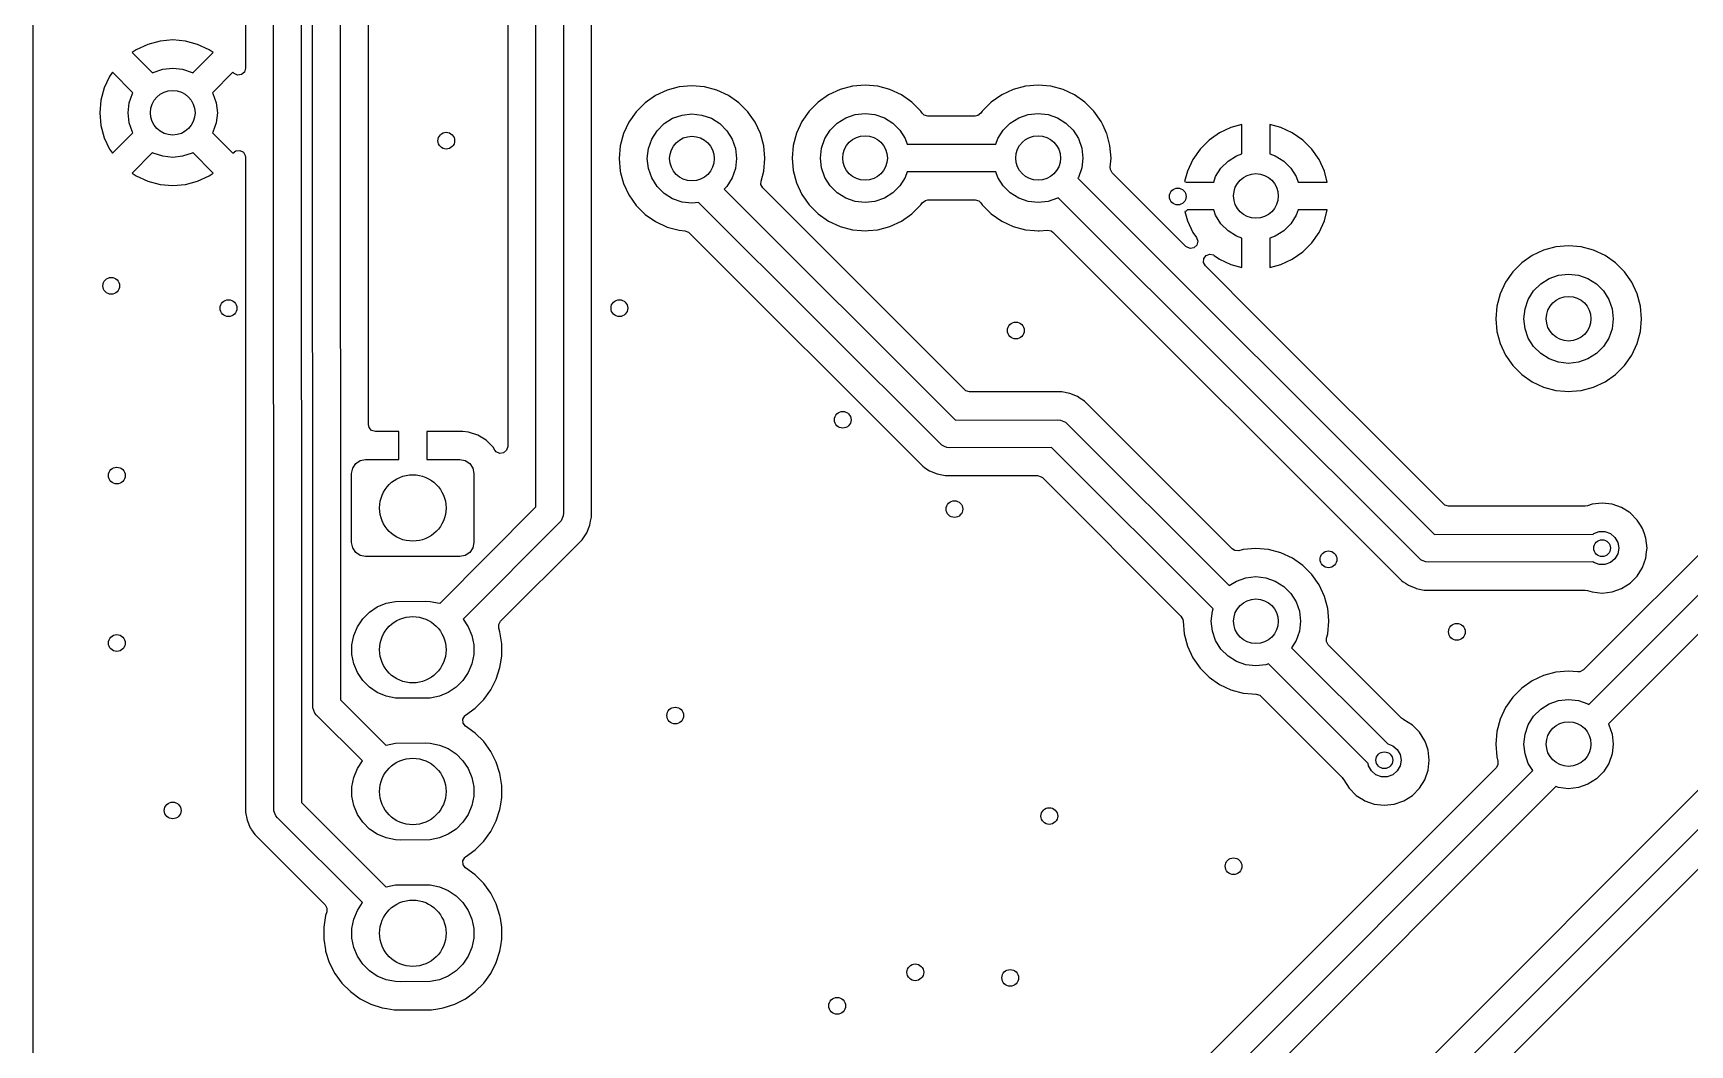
# Model space of a CAD drawing. Extents: x 105.5 to 175.5, y -124.6 to -35.5.
# Drawn here: x 105.5 to 135.17, y -104.2 to -86.07 of the extents above; entities that cross this region are included whole.
import ezdxf

# ---------------------------------------------------------------- set-up
doc = ezdxf.new("R2010")
doc.units = 0
doc.layers.add('BLACK', color=7, linetype='CONTINUOUS')

msp = doc.modelspace()

# ---------------------------------------------------------------- linework, layer by layer
at = {"layer": 'BLACK', "linetype": 'CONTINUOUS'}
for p, q in [((109.809804, -100.003773), (109.805, -73.545)), ((110.300224, -73.65312), (110.304982, -99.857892)), ((114.995197, -75.600197), (115, -94.67)), ((115.5005, -88.319998), (115.5005, -75.57108)), ((114.504764, -94.561869), (114.500024, -75.742206)), ((110.509804, -98.163773), (110.505, -78.68)), ((111.000234, -78.788114), (111.004976, -98.01774)), ((111.5055, -93.086), (111.5055, -82.387411)), ((105.5005, -119.268676), (105.5005, -82.499998)), ((113.9995, -82.888331), (113.9995, -93.479484)), ((109.3045, -83.297611), (109.3045, -86.70326)), ((107.553673, -86.273734), (107.347516, -86.369866)), ((107.553682, -86.27373), (107.553673, -86.273734)), ((107.773389, -86.21486), (107.553682, -86.27373)), ((107.7734, -86.214858), (107.773389, -86.21486)), ((107.999998, -86.195034), (107.7734, -86.214858)), ((108.000002, -86.195034), (107.999998, -86.195034)), ((108.226599, -86.214858), (108.000002, -86.195034)), ((108.22661, -86.21486), (108.226599, -86.214858)), ((108.446317, -86.27373), (108.22661, -86.21486)), ((108.446331, -86.273735), (108.446317, -86.27373)), ((108.652478, -86.369863), (108.446331, -86.273735)), ((107.347512, -86.369868), (107.274526, -86.420973)), ((107.274526, -86.420973), (107.274526, -86.420974)), ((107.274526, -86.420974), (107.640539, -86.786987)), ((107.347516, -86.369866), (107.347512, -86.369868)), ((108.35946, -86.786986), (108.725472, -86.420974)), ((108.725472, -86.420974), (108.652478, -86.369863)), ((106.869866, -86.847516), (106.773734, -87.053673)), ((106.869868, -86.847512), (106.869866, -86.847516)), ((106.920973, -86.774526), (106.869868, -86.847512)), ((106.920974, -86.774526), (106.920973, -86.774526)), ((107.286987, -87.140539), (106.920974, -86.774526)), ((107.640539, -86.786987), (107.652893, -86.779225)), ((107.652893, -86.779225), (107.821983, -86.720058)), ((107.821983, -86.720058), (108, -86.7)), ((108, -86.7), (108.178017, -86.720058)), ((108.178017, -86.720058), (108.347107, -86.779225)), ((108.347107, -86.779225), (108.35946, -86.786986)), ((109.079025, -86.774526), (108.713012, -87.140538)), ((109.079056, -86.774529), (109.079025, -86.774526)), ((109.099297, -86.796973), (109.079056, -86.774529)), ((109.162853, -86.825998), (109.099297, -86.796973)), ((109.232011, -86.816054), (109.162853, -86.825998)), ((109.284815, -86.770299), (109.232011, -86.816054)), ((109.3045, -86.70326), (109.284815, -86.770299)), ((106.77373, -87.053682), (106.71486, -87.273389)), ((106.773734, -87.053673), (106.77373, -87.053682)), ((107.220058, -87.321983), (107.279225, -87.152893)), ((107.279225, -87.152893), (107.286987, -87.140539)), ((108.713012, -87.140538), (108.720775, -87.152893)), ((108.720775, -87.152893), (108.779942, -87.321983)), ((116.647265, -87.189432), (116.460858, -87.319954)), ((116.647267, -87.189431), (116.647265, -87.189432)), ((116.853502, -87.093261), (116.647267, -87.189431)), ((116.853511, -87.093258), (116.853502, -87.093261)), ((117.073302, -87.034366), (116.853511, -87.093258)), ((117.073313, -87.034364), (117.073302, -87.034366)), ((117.299998, -87.014532), (117.073313, -87.034364)), ((117.300002, -87.014532), (117.299998, -87.014532)), ((117.526686, -87.034364), (117.300002, -87.014532)), ((117.526691, -87.034364), (117.526686, -87.034364)), ((117.526692, -87.034365), (117.526691, -87.034364)), ((117.526693, -87.034365), (117.526692, -87.034365)), ((117.526697, -87.034366), (117.526693, -87.034365)), ((117.746488, -87.093258), (117.526697, -87.034366)), ((117.746497, -87.093261), (117.746488, -87.093258)), ((117.952732, -87.189431), (117.746497, -87.093261)), ((117.952734, -87.189432), (117.952732, -87.189431)), ((118.139141, -87.319954), (117.952734, -87.189432)), ((119.747265, -87.179432), (119.560858, -87.309954)), ((119.747267, -87.179431), (119.747265, -87.179432)), ((119.953502, -87.083261), (119.747267, -87.179431)), ((119.953511, -87.083258), (119.953502, -87.083261)), ((120.173302, -87.024366), (119.953511, -87.083258)), ((120.173313, -87.024364), (120.173302, -87.024366)), ((120.399998, -87.004532), (120.173313, -87.024364)), ((120.400002, -87.004532), (120.399998, -87.004532)), ((120.626686, -87.024364), (120.400002, -87.004532)), ((120.626691, -87.024364), (120.626686, -87.024364)), ((120.626692, -87.024365), (120.626691, -87.024364)), ((120.626693, -87.024365), (120.626692, -87.024365)), ((120.626697, -87.024366), (120.626693, -87.024365)), ((120.846488, -87.083258), (120.626697, -87.024366)), ((120.846497, -87.083261), (120.846488, -87.083258)), ((121.052732, -87.179431), (120.846497, -87.083261)), ((121.052734, -87.179432), (121.052732, -87.179431)), ((121.239141, -87.309954), (121.052734, -87.179432)), ((122.847265, -87.179432), (122.660858, -87.309954)), ((122.847267, -87.179431), (122.847265, -87.179432)), ((123.053502, -87.083261), (122.847267, -87.179431)), ((123.053511, -87.083258), (123.053502, -87.083261)), ((123.273302, -87.024366), (123.053511, -87.083258)), ((123.273313, -87.024364), (123.273302, -87.024366)), ((123.499998, -87.004532), (123.273313, -87.024364)), ((123.500002, -87.004532), (123.499998, -87.004532)), ((123.726686, -87.024364), (123.500002, -87.004532)), ((123.726691, -87.024364), (123.726686, -87.024364)), ((123.726692, -87.024365), (123.726691, -87.024364)), ((123.726693, -87.024365), (123.726692, -87.024365)), ((123.726697, -87.024366), (123.726693, -87.024365)), ((123.946488, -87.083258), (123.726697, -87.024366)), ((123.946497, -87.083261), (123.946488, -87.083258)), ((124.152732, -87.179431), (123.946497, -87.083261)), ((124.152734, -87.179432), (124.152732, -87.179431)), ((124.339141, -87.309954), (124.152734, -87.179432)), ((106.714858, -87.2734), (106.695034, -87.499997)), ((106.695034, -87.499997), (106.695034, -87.500002)), ((106.695034, -87.500002), (106.714858, -87.726599)), ((106.71486, -87.273389), (106.714858, -87.2734)), ((107.2, -87.5), (107.220058, -87.321983)), ((107.220058, -87.678017), (107.2, -87.5)), ((108.779942, -87.321983), (108.8, -87.5)), ((108.8, -87.5), (108.779942, -87.678017)), ((116.299954, -87.480858), (116.169432, -87.667265)), ((116.460858, -87.319954), (116.299954, -87.480858)), ((117.121983, -87.540058), (117.3, -87.52)), ((117.3, -87.52), (117.478017, -87.540058)), ((118.300045, -87.480858), (118.139141, -87.319954)), ((118.313448, -87.5), (118.300045, -87.480858)), ((118.430568, -87.667266), (118.313448, -87.5)), ((119.399954, -87.470858), (119.269432, -87.657265)), ((119.560858, -87.309954), (119.399954, -87.470858)), ((120.052893, -87.589225), (120.221983, -87.530058)), ((120.221983, -87.530058), (120.4, -87.51)), ((120.4, -87.51), (120.578017, -87.530058)), ((120.578017, -87.530058), (120.747107, -87.589225)), ((121.400045, -87.470858), (121.239141, -87.309954)), ((121.425088, -87.506623), (121.400045, -87.470858)), ((121.459624, -87.539815), (121.425088, -87.506623)), ((122.474912, -87.506623), (122.420335, -87.550248)), ((122.499954, -87.470858), (122.474912, -87.506623)), ((122.660858, -87.309954), (122.499954, -87.470858)), ((123.152893, -87.589225), (123.321983, -87.530058)), ((123.321983, -87.530058), (123.5, -87.51)), ((123.5, -87.51), (123.678017, -87.530058)), ((123.678017, -87.530058), (123.847107, -87.589225)), ((124.500045, -87.470858), (124.339141, -87.309954)), ((124.500047, -87.470861), (124.500045, -87.470858)), ((124.630568, -87.657266), (124.500047, -87.470861)), ((143.463181, -87.28545), (133.265348, -97.483282)), ((133.363421, -98.099475), (144.004763, -87.451724)), ((106.714858, -87.726599), (106.71486, -87.72661)), ((106.71486, -87.72661), (106.77373, -87.946317)), ((107.279225, -87.847107), (107.220058, -87.678017)), ((108.779942, -87.678017), (108.720775, -87.847107)), ((116.169431, -87.667267), (116.073261, -87.873502)), ((116.169432, -87.667265), (116.169431, -87.667267)), ((116.579225, -87.972893), (116.674535, -87.821208)), ((116.674535, -87.821208), (116.801208, -87.694535)), ((116.801208, -87.694535), (116.952893, -87.599225)), ((116.952893, -87.599225), (117.121983, -87.540058)), ((117.478017, -87.540058), (117.647107, -87.599225)), ((117.647107, -87.599225), (117.798792, -87.694535)), ((117.798792, -87.694535), (117.925465, -87.821208)), ((117.925465, -87.821208), (118.020775, -87.972893)), ((118.526739, -87.873504), (118.430568, -87.667266)), ((119.269431, -87.657267), (119.173261, -87.863502)), ((119.269432, -87.657265), (119.269431, -87.657267)), ((119.679225, -87.962893), (119.774535, -87.811208)), ((119.774535, -87.811208), (119.901208, -87.684535)), ((119.901208, -87.684535), (120.052893, -87.589225)), ((120.747107, -87.589225), (120.898792, -87.684535)), ((120.898792, -87.684535), (121.025465, -87.811208)), ((121.025465, -87.811208), (121.120775, -87.962893)), ((121.526663, -87.5595), (121.459624, -87.539815)), ((122.373337, -87.5595), (121.526663, -87.5595)), ((122.420335, -87.550248), (122.373337, -87.5595)), ((122.779225, -87.962893), (122.874535, -87.811208)), ((122.874535, -87.811208), (123.001208, -87.684535)), ((123.001208, -87.684535), (123.152893, -87.589225)), ((123.847107, -87.589225), (123.998792, -87.684535)), ((123.998792, -87.684535), (124.125465, -87.811208)), ((124.125465, -87.811208), (124.220775, -87.962893)), ((124.662904, -87.72661), (124.630568, -87.657266)), ((124.726738, -87.863502), (124.662904, -87.72661)), ((126.953671, -87.763734), (126.747517, -87.859865)), ((127.15, -87.711127), (126.953671, -87.763734)), ((127.15, -88.235245), (127.15, -87.711127)), ((127.846328, -87.763734), (127.65, -87.711127)), ((127.65, -87.711127), (127.65, -88.235245)), ((128.052482, -87.859865), (127.846328, -87.763734)), ((144.457868, -87.698892), (133.712888, -98.450342)), ((106.77373, -87.946317), (106.773735, -87.946331)), ((106.773735, -87.946331), (106.869863, -88.152478)), ((106.920974, -88.225472), (107.286986, -87.859459)), ((107.286986, -87.859459), (107.279225, -87.847107)), ((108.720775, -87.847107), (108.713012, -87.85946)), ((108.713012, -87.85946), (109.079024, -88.225472)), ((116.014364, -88.093313), (115.994532, -88.319998)), ((116.014366, -88.093302), (116.014364, -88.093313)), ((116.073258, -87.873511), (116.014366, -88.093302)), ((116.073261, -87.873502), (116.073258, -87.873511)), ((116.520058, -88.141983), (116.579225, -87.972893)), ((118.020775, -87.972893), (118.079942, -88.141983)), ((118.585635, -88.093308), (118.526739, -87.873504)), ((118.604593, -88.309998), (118.585635, -88.093308)), ((119.114364, -88.083313), (119.094532, -88.309998)), ((119.114366, -88.083302), (119.114364, -88.083313)), ((119.173258, -87.863511), (119.114366, -88.083302)), ((119.173261, -87.863502), (119.173258, -87.863511)), ((119.620058, -88.131983), (119.679225, -87.962893)), ((121.120775, -87.962893), (121.156005, -88.063576)), ((121.156005, -88.063576), (122.744842, -88.061152)), ((122.744842, -88.061152), (122.779225, -87.962893)), ((124.220775, -87.962893), (124.279942, -88.131983)), ((124.726741, -87.863511), (124.726738, -87.863502)), ((124.72942, -87.873511), (124.726741, -87.863511)), ((124.785635, -88.083308), (124.72942, -87.873511)), ((124.805468, -88.31), (124.785635, -88.083308)), ((126.561179, -87.990342), (126.400342, -88.151179)), ((126.747517, -87.859865), (126.561179, -87.990342)), ((128.23882, -87.990342), (128.052482, -87.859865)), ((128.399657, -88.151179), (128.23882, -87.990342)), ((106.869863, -88.152478), (106.920974, -88.225472)), ((107.640539, -88.213012), (107.274526, -88.579025)), ((107.652893, -88.220775), (107.640539, -88.213012)), ((107.821983, -88.279942), (107.652893, -88.220775)), ((108, -88.3), (107.821983, -88.279942)), ((108.178017, -88.279942), (108, -88.3)), ((108.347107, -88.220775), (108.178017, -88.279942)), ((108.35946, -88.213013), (108.347107, -88.220775)), ((108.725471, -88.579024), (108.35946, -88.213013)), ((109.079024, -88.225472), (109.079111, -88.225464)), ((109.079111, -88.225464), (109.133503, -88.181988)), ((109.133503, -88.181988), (109.203001, -88.174796)), ((109.203001, -88.174796), (109.265356, -88.206318)), ((109.265356, -88.206318), (109.300769, -88.266549)), ((109.300769, -88.266549), (109.3045, -88.296737)), ((109.3045, -88.296737), (109.3045, -100.028918)), ((115.5005, -94.74392), (115.5005, -88.319998)), ((115.994532, -88.319998), (115.994532, -88.320001)), ((115.994532, -88.320001), (116.014364, -88.546686)), ((116.5, -88.32), (116.520058, -88.141983)), ((116.520058, -88.498017), (116.5, -88.32)), ((118.079942, -88.141983), (118.1, -88.32)), ((118.1, -88.32), (118.079942, -88.498017)), ((118.585635, -88.546692), (118.605468, -88.32)), ((118.605468, -88.32), (118.604593, -88.309998)), ((119.094532, -88.309998), (119.094532, -88.310001)), ((119.094532, -88.310001), (119.114364, -88.536686)), ((119.6, -88.31), (119.620058, -88.131983)), ((119.620058, -88.488017), (119.6, -88.31)), ((124.279942, -88.131983), (124.3, -88.31)), ((124.3, -88.31), (124.279942, -88.488017)), ((124.790869, -88.476863), (124.805468, -88.31)), ((126.269865, -88.337517), (126.173734, -88.543673)), ((126.400342, -88.151179), (126.269865, -88.337517)), ((126.774535, -88.491208), (126.901208, -88.364535)), ((126.901208, -88.364535), (127.052893, -88.269225)), ((127.052893, -88.269225), (127.15, -88.235245)), ((127.65, -88.235245), (127.747107, -88.269225)), ((127.747107, -88.269225), (127.898792, -88.364535)), ((127.898792, -88.364535), (128.025465, -88.491208)), ((128.530134, -88.337517), (128.399657, -88.151179)), ((128.626265, -88.543673), (128.530134, -88.337517)), ((107.274526, -88.579025), (107.347513, -88.630132)), ((107.347513, -88.630132), (107.347521, -88.630136)), ((107.347521, -88.630136), (107.553668, -88.726264)), ((108.446331, -88.726264), (108.652478, -88.630136)), ((108.652478, -88.630136), (108.725471, -88.579024)), ((116.014364, -88.546686), (116.014364, -88.54669)), ((116.014364, -88.54669), (116.014365, -88.546692)), ((116.014365, -88.546692), (116.022043, -88.575348)), ((116.022043, -88.575348), (116.073258, -88.766488)), ((116.579225, -88.667107), (116.520058, -88.498017)), ((116.674535, -88.818792), (116.579225, -88.667107)), ((118.020775, -88.667107), (117.925465, -88.818792)), ((118.079942, -88.498017), (118.020775, -88.667107)), ((118.537287, -88.727126), (118.585635, -88.546692)), ((119.114364, -88.536686), (119.114366, -88.536697)), ((119.114366, -88.536697), (119.173258, -88.756488)), ((119.679225, -88.657107), (119.620058, -88.488017)), ((119.774535, -88.808792), (119.679225, -88.657107)), ((121.120775, -88.657107), (121.025465, -88.808792)), ((121.155157, -88.558847), (121.120775, -88.657107)), ((122.743994, -88.556423), (121.155157, -88.558847)), ((122.779225, -88.657107), (122.743994, -88.556423)), ((122.874535, -88.808792), (122.779225, -88.657107)), ((124.220775, -88.657107), (124.210604, -88.673292)), ((124.210604, -88.673292), (130.598053, -95.054565)), ((124.279942, -88.488017), (124.220775, -88.657107)), ((124.793231, -88.514025), (124.790869, -88.476863)), ((124.826716, -88.575348), (124.793231, -88.514025)), ((126.145903, -89.894535), (124.826716, -88.575348)), ((126.17373, -88.543682), (126.123645, -88.730599)), ((126.173734, -88.543673), (126.17373, -88.543682)), ((126.645246, -88.74), (126.679225, -88.642893)), ((126.679225, -88.642893), (126.774535, -88.491208)), ((128.025465, -88.491208), (128.120775, -88.642893)), ((128.120775, -88.642893), (128.154754, -88.74)), ((128.626269, -88.543682), (128.626265, -88.543673)), ((128.678872, -88.739999), (128.626269, -88.543682)), ((107.553668, -88.726264), (107.553682, -88.726269)), ((107.553682, -88.726269), (107.773389, -88.785139)), ((107.773389, -88.785139), (107.7734, -88.785141)), ((107.7734, -88.785141), (107.999998, -88.804966)), ((107.999998, -88.804966), (108.000002, -88.804966)), ((108.000002, -88.804966), (108.226599, -88.785141)), ((108.226599, -88.785141), (108.22661, -88.785139)), ((108.22661, -88.785139), (108.446317, -88.726269)), ((108.446317, -88.726269), (108.446331, -88.726264)), ((116.073258, -88.766488), (116.073261, -88.766497)), ((116.073261, -88.766497), (116.169431, -88.972732)), ((116.169431, -88.972732), (116.169432, -88.972734)), ((116.169432, -88.972734), (116.299954, -89.159141)), ((116.801208, -88.945465), (116.674535, -88.818792)), ((116.952893, -89.040775), (116.801208, -88.945465)), ((117.925465, -88.818792), (117.876385, -88.867871)), ((117.876385, -88.867871), (122.018994, -93.004425)), ((118.535897, -88.785575), (118.537287, -88.727126)), ((118.569382, -88.846898), (118.535897, -88.785575)), ((122.185665, -92.463181), (118.569382, -88.846898)), ((119.173258, -88.756488), (119.173261, -88.756497)), ((119.173261, -88.756497), (119.269431, -88.962732)), ((119.269431, -88.962732), (119.269432, -88.962734)), ((119.269432, -88.962734), (119.399954, -89.149141)), ((119.901208, -88.935465), (119.774535, -88.808792)), ((120.052893, -89.030775), (119.901208, -88.935465)), ((120.898792, -88.935465), (120.747107, -89.030775)), ((121.025465, -88.808792), (120.898792, -88.935465)), ((123.001208, -88.935465), (122.874535, -88.808792)), ((123.152893, -89.030775), (123.001208, -88.935465)), ((126.123645, -88.730599), (126.149472, -88.74)), ((126.149472, -88.74), (126.645246, -88.74)), ((128.154754, -88.74), (128.678872, -88.74)), ((128.678872, -88.74), (128.678872, -88.739999)), ((116.299954, -89.159141), (116.460858, -89.320045)), ((117.121983, -89.099942), (116.952893, -89.040775)), ((117.3, -89.12), (117.121983, -89.099942)), ((117.415027, -89.107039), (117.3, -89.12)), ((121.772224, -93.457868), (117.415027, -89.107039)), ((119.399954, -89.149141), (119.560858, -89.310045)), ((119.560858, -89.310045), (119.560861, -89.310047)), ((119.560861, -89.310047), (119.747266, -89.440568)), ((120.221983, -89.089942), (120.052893, -89.030775)), ((120.4, -89.11), (120.221983, -89.089942)), ((120.578017, -89.089942), (120.4, -89.11)), ((120.747107, -89.030775), (120.578017, -89.089942)), ((121.052734, -89.440568), (121.239139, -89.310047)), ((121.239139, -89.310047), (121.400047, -89.149139)), ((121.400047, -89.149139), (121.425088, -89.113377)), ((121.425088, -89.113377), (121.479665, -89.069752)), ((121.479665, -89.069752), (121.526663, -89.0605)), ((121.526663, -89.0605), (122.373337, -89.0605)), ((122.373337, -89.0605), (122.440376, -89.080185)), ((122.440376, -89.080185), (122.474912, -89.113377)), ((122.474912, -89.113377), (122.499954, -89.149141)), ((122.499954, -89.149141), (122.660858, -89.310045)), ((122.660858, -89.310045), (122.660861, -89.310047)), ((122.660861, -89.310047), (122.847266, -89.440568)), ((123.321983, -89.089942), (123.152893, -89.030775)), ((123.5, -89.11), (123.321983, -89.089942)), ((123.678017, -89.089942), (123.5, -89.11)), ((123.847107, -89.030775), (123.678017, -89.089942)), ((123.859777, -89.022813), (123.847107, -89.030775)), ((130.351108, -95.507868), (123.859777, -89.022813)), ((126.15, -89.259808), (126.128529, -89.267622)), ((126.128529, -89.267622), (126.17373, -89.436317)), ((126.173606, -89.24), (126.15, -89.259808)), ((126.645246, -89.24), (126.173606, -89.24)), ((126.679225, -89.337107), (126.645246, -89.24)), ((128.154754, -89.24), (128.120775, -89.337107)), ((128.678872, -89.24), (128.154754, -89.24)), ((128.626269, -89.436317), (128.678872, -89.24)), ((116.460858, -89.320045), (116.460861, -89.320047)), ((116.460861, -89.320047), (116.647266, -89.450568)), ((116.647266, -89.450568), (116.853504, -89.546739)), ((116.853504, -89.546739), (117.073308, -89.605635)), ((117.073308, -89.605635), (117.173084, -89.614363)), ((119.747266, -89.440568), (119.953504, -89.536739)), ((119.953504, -89.536739), (120.173308, -89.595635)), ((120.173308, -89.595635), (120.33523, -89.609801)), ((120.456673, -89.610509), (120.626692, -89.595635)), ((120.626692, -89.595635), (120.846496, -89.536739)), ((120.846496, -89.536739), (121.052734, -89.440568)), ((122.847266, -89.440568), (123.053504, -89.536739)), ((123.053504, -89.536739), (123.273308, -89.595635)), ((123.273308, -89.595635), (123.43523, -89.609801)), ((123.520062, -89.613712), (123.666861, -89.600869)), ((123.666861, -89.600869), (123.735359, -89.614635)), ((126.17373, -89.436317), (126.173734, -89.436326)), ((126.173734, -89.436326), (126.269866, -89.642482)), ((126.774535, -89.488792), (126.679225, -89.337107)), ((126.901208, -89.615465), (126.774535, -89.488792)), ((128.025465, -89.488792), (127.898792, -89.615465)), ((128.120775, -89.337107), (128.025465, -89.488792)), ((128.530134, -89.642482), (128.626265, -89.436326)), ((128.626265, -89.436326), (128.626269, -89.436317)), ((117.173084, -89.614363), (117.238152, -89.639815)), ((117.238152, -89.639815), (117.249958, -89.65021)), ((117.249958, -89.65021), (121.432702, -93.832954)), ((120.33523, -89.609801), (120.399998, -89.615468)), ((120.399998, -89.615468), (120.4, -89.615468)), ((120.4, -89.615468), (120.400002, -89.615468)), ((120.400002, -89.615468), (120.456673, -89.610509)), ((123.43523, -89.609801), (123.499998, -89.615468)), ((123.499998, -89.615468), (123.5, -89.615468)), ((123.5, -89.615468), (123.500001, -89.615468)), ((123.500001, -89.615468), (123.520062, -89.613712)), ((123.735359, -89.614635), (123.765348, -89.636716)), ((123.765348, -89.636716), (130.011586, -95.882954)), ((126.156162, -89.903714), (126.145903, -89.894535)), ((126.220818, -89.930195), (126.156162, -89.903714)), ((126.269866, -89.642482), (126.335159, -89.73573)), ((126.340476, -89.869704), (126.289528, -89.917517)), ((126.335159, -89.73573), (126.357486, -89.801936)), ((126.357486, -89.801936), (126.340476, -89.869704)), ((127.052893, -89.710775), (126.901208, -89.615465)), ((127.15, -89.744754), (127.052893, -89.710775)), ((127.15, -90.268871), (127.15, -89.744754)), ((127.747107, -89.710775), (127.65, -89.744754)), ((127.65, -89.744754), (127.65, -90.268872)), ((127.898792, -89.615465), (127.747107, -89.710775)), ((128.23882, -89.989657), (128.399657, -89.82882)), ((128.399657, -89.82882), (128.530134, -89.642482)), ((132.773302, -89.904366), (132.553511, -89.963258)), ((132.773313, -89.904364), (132.773302, -89.904366)), ((132.999998, -89.884532), (132.773313, -89.904364)), ((133.000002, -89.884532), (132.999998, -89.884532)), ((133.226686, -89.904364), (133.000002, -89.884532)), ((133.226691, -89.904364), (133.226686, -89.904364)), ((133.226692, -89.904365), (133.226691, -89.904364)), ((133.226693, -89.904365), (133.226692, -89.904365)), ((133.226697, -89.904366), (133.226693, -89.904365)), ((133.446488, -89.963258), (133.226697, -89.904366)), ((126.289528, -89.917517), (126.220818, -89.930195)), ((126.461979, -90.182773), (126.466963, -90.113081)), ((126.495464, -90.244096), (126.461979, -90.182773)), ((126.466963, -90.113081), (126.508835, -90.057148)), ((126.508835, -90.057148), (126.574299, -90.032731)), ((126.574299, -90.032731), (126.642572, -90.047583)), ((126.642572, -90.047583), (126.654269, -90.05484)), ((126.654269, -90.05484), (126.747517, -90.120134)), ((126.747517, -90.120134), (126.953673, -90.216265)), ((127.846326, -90.216265), (128.052482, -90.120134)), ((128.052482, -90.120134), (128.23882, -89.989657)), ((132.160858, -90.189954), (131.999954, -90.350858)), ((132.347265, -90.059432), (132.160858, -90.189954)), ((132.347267, -90.059431), (132.347265, -90.059432)), ((132.553502, -89.963261), (132.347267, -90.059431)), ((132.553511, -89.963258), (132.553502, -89.963261)), ((133.446497, -89.963261), (133.446488, -89.963258)), ((133.652732, -90.059431), (133.446497, -89.963261)), ((133.652734, -90.059432), (133.652732, -90.059431)), ((133.839141, -90.189954), (133.652734, -90.059432)), ((134.000045, -90.350858), (133.839141, -90.189954)), ((127.441366, -91.189998), (126.495464, -90.244096)), ((126.953673, -90.216265), (126.953682, -90.216269)), ((126.953682, -90.216269), (127.149999, -90.268872)), ((127.149999, -90.268872), (127.15, -90.268871)), ((127.65, -90.268872), (127.846317, -90.216269)), ((127.846317, -90.216269), (127.846326, -90.216265)), ((131.999954, -90.350858), (131.869432, -90.537265)), ((132.501208, -90.564535), (132.652893, -90.469225)), ((132.652893, -90.469225), (132.821983, -90.410058)), ((132.821983, -90.410058), (133, -90.39)), ((133, -90.39), (133.178017, -90.410058)), ((133.178017, -90.410058), (133.347107, -90.469225)), ((133.347107, -90.469225), (133.498792, -90.564535)), ((134.000047, -90.350861), (134.000045, -90.350858)), ((134.130568, -90.537266), (134.000047, -90.350861)), ((131.773258, -90.743511), (131.714366, -90.963302)), ((131.773261, -90.743502), (131.773258, -90.743511)), ((131.869431, -90.537267), (131.773261, -90.743502)), ((131.869432, -90.537265), (131.869431, -90.537267)), ((132.279225, -90.842893), (132.374535, -90.691208)), ((132.374535, -90.691208), (132.501208, -90.564535)), ((133.498792, -90.564535), (133.625465, -90.691208)), ((133.625465, -90.691208), (133.720775, -90.842893)), ((134.226739, -90.743504), (134.130568, -90.537266)), ((134.285635, -90.963308), (134.226739, -90.743504)), ((131.714364, -90.963313), (131.694532, -91.189998)), ((131.714366, -90.963302), (131.714364, -90.963313)), ((132.2, -91.19), (132.220058, -91.011983)), ((132.220058, -91.011983), (132.279225, -90.842893)), ((133.720775, -90.842893), (133.779942, -91.011983)), ((133.779942, -91.011983), (133.8, -91.19)), ((134.305468, -91.189998), (134.285635, -90.963308)), ((130.764549, -94.513181), (127.441366, -91.189998)), ((131.694532, -91.189998), (131.694532, -91.190001)), ((131.694532, -91.190001), (131.714364, -91.416686)), ((132.220058, -91.368017), (132.2, -91.19)), ((132.279225, -91.537107), (132.220058, -91.368017)), ((133.779942, -91.368017), (133.720775, -91.537107)), ((133.8, -91.19), (133.779942, -91.368017)), ((134.285635, -91.416692), (134.305468, -91.19)), ((134.305468, -91.19), (134.305468, -91.189998)), ((131.714364, -91.416686), (131.714366, -91.416697)), ((131.714366, -91.416697), (131.773258, -91.636488)), ((131.773258, -91.636488), (131.773261, -91.636497)), ((131.773261, -91.636497), (131.869431, -91.842732)), ((132.374535, -91.688792), (132.279225, -91.537107)), ((133.720775, -91.537107), (133.625465, -91.688792)), ((134.130568, -91.842734), (134.226739, -91.636496)), ((134.226739, -91.636496), (134.285635, -91.416692)), ((131.869431, -91.842732), (131.869432, -91.842734)), ((131.869432, -91.842734), (131.999954, -92.029141)), ((132.501208, -91.815465), (132.374535, -91.688792)), ((132.652893, -91.910775), (132.501208, -91.815465)), ((132.821983, -91.969942), (132.652893, -91.910775)), ((133, -91.99), (132.821983, -91.969942)), ((133.178017, -91.969942), (133, -91.99)), ((133.347107, -91.910775), (133.178017, -91.969942)), ((133.498792, -91.815465), (133.347107, -91.910775)), ((133.625465, -91.688792), (133.498792, -91.815465)), ((134.000047, -92.029139), (134.130568, -91.842734)), ((131.999954, -92.029141), (132.160858, -92.190045)), ((132.160858, -92.190045), (132.160861, -92.190047)), ((132.160861, -92.190047), (132.347266, -92.320568)), ((133.652734, -92.320568), (133.839139, -92.190047)), ((133.839139, -92.190047), (134.000047, -92.029139)), ((122.206307, -92.479815), (122.185665, -92.463181)), ((122.273346, -92.4995), (122.206307, -92.479815)), ((123.923918, -92.4995), (122.273346, -92.4995)), ((123.92392, -92.4995), (123.923918, -92.4995)), ((124.068907, -92.52834), (123.92392, -92.4995)), ((124.068917, -92.528343), (124.068907, -92.52834)), ((124.205491, -92.584913), (124.068917, -92.528343)), ((132.347266, -92.320568), (132.553504, -92.416739)), ((132.553504, -92.416739), (132.773308, -92.475635)), ((132.773308, -92.475635), (132.93523, -92.489801)), ((132.93523, -92.489801), (132.999998, -92.495468)), ((132.999998, -92.495468), (133, -92.495468)), ((133, -92.495468), (133.000002, -92.495468)), ((133.000002, -92.495468), (133.056673, -92.490509)), ((133.056673, -92.490509), (133.226692, -92.475635)), ((133.226692, -92.475635), (133.446496, -92.416739)), ((133.446496, -92.416739), (133.652734, -92.320568)), ((124.254729, -92.617813), (124.205491, -92.584913)), ((124.328414, -92.667046), (124.254729, -92.617812)), ((124.254729, -92.617812), (124.254729, -92.617813)), ((124.328421, -92.667052), (124.328414, -92.667046)), ((126.974748, -95.313381), (124.328421, -92.667052)), ((111.516706, -93.137511), (111.5055, -93.086)), ((111.562461, -93.190315), (111.516706, -93.137511)), ((122.018994, -93.004425), (123.85, -93)), ((123.85, -93), (123.898773, -93.004804)), ((123.898773, -93.004804), (123.988893, -93.042133)), ((123.988893, -93.042133), (123.989758, -93.042998)), ((123.989758, -93.042998), (126.921762, -95.971619)), ((111.6295, -93.21), (111.562461, -93.190315)), ((112.05, -93.21), (111.6295, -93.21)), ((112.05, -93.71), (112.05, -93.21)), ((113.194986, -93.21), (112.55, -93.21)), ((112.55, -93.21), (112.55, -93.71)), ((113.29769, -93.220493), (113.194986, -93.21)), ((113.297697, -93.220494), (113.29769, -93.220493)), ((113.464119, -93.275641), (113.297697, -93.220494)), ((113.464124, -93.275643), (113.464119, -93.275641)), ((113.613345, -93.367684), (113.464124, -93.275643)), ((113.737315, -93.491654), (113.613345, -93.367684)), ((121.824411, -93.479484), (121.772224, -93.457868)), ((111.278223, -93.783223), (111.359329, -93.72903)), ((111.359329, -93.72903), (111.455, -93.71)), ((111.455, -93.71), (112.05, -93.71)), ((112.55, -93.71), (113.145, -93.71)), ((113.145, -93.71), (113.240671, -93.72903)), ((113.240671, -93.72903), (113.321777, -93.783223)), ((113.769961, -93.544581), (113.737315, -93.491654)), ((113.794297, -93.573197), (113.769961, -93.544581)), ((113.857853, -93.602222), (113.794297, -93.573197)), ((113.927011, -93.592278), (113.857853, -93.602222)), ((113.979815, -93.546523), (113.927011, -93.592278)), ((113.9995, -93.479484), (113.979815, -93.546523)), ((121.862343, -93.495196), (121.824411, -93.479484)), ((121.911116, -93.5), (121.862343, -93.495196)), ((123.7421, -93.495574), (121.911116, -93.5)), ((126.636074, -96.386209), (123.7421, -93.495574)), ((111.205, -93.96), (111.22403, -93.864329)), ((111.205, -95.2), (111.205, -93.96)), ((111.22403, -93.864329), (111.278223, -93.783223)), ((113.321777, -93.783223), (113.37597, -93.864329)), ((113.37597, -93.864329), (113.395, -93.96)), ((113.395, -93.96), (113.395, -95.2)), ((121.432702, -93.832954), (121.462174, -93.852645)), ((121.462174, -93.852645), (121.506386, -93.882186)), ((121.506386, -93.882186), (121.555621, -93.915084)), ((121.555621, -93.915084), (121.555622, -93.915084)), ((121.555622, -93.915084), (121.555623, -93.915085)), ((121.555623, -93.915085), (121.555625, -93.915086)), ((121.555625, -93.915086), (121.692198, -93.971656)), ((121.692198, -93.971656), (121.692203, -93.971658)), ((121.692203, -93.971658), (121.692207, -93.971658)), ((121.692207, -93.971658), (121.692208, -93.971659)), ((121.692208, -93.971659), (121.837195, -94.0005)), ((121.837195, -94.0005), (121.837198, -94.0005)), ((121.837198, -94.0005), (121.837199, -94.0005)), ((121.837199, -94.0005), (121.985034, -94.0005)), ((121.985034, -94.0005), (123.48777, -94.0005)), ((123.48777, -94.0005), (123.554809, -94.020185)), ((123.554809, -94.020185), (123.575451, -94.036819)), ((123.575451, -94.036819), (126.058213, -96.51958)), ((112.782032, -96.289319), (114.504764, -94.561869)), ((130.785191, -94.529815), (130.764549, -94.513181)), ((130.85223, -94.5495), (130.785191, -94.529815)), ((133.300028, -94.5495), (130.85223, -94.5495)), ((133.340983, -94.542542), (133.300028, -94.5495)), ((133.420745, -94.514631), (133.340983, -94.542542)), ((133.42075, -94.51463), (133.420745, -94.514631)), ((133.599996, -94.494435), (133.42075, -94.51463)), ((133.600004, -94.494435), (133.599996, -94.494435)), ((133.779249, -94.51463), (133.600004, -94.494435)), ((133.779254, -94.514631), (133.779249, -94.51463)), ((133.949523, -94.574211), (133.779254, -94.514631)), ((134.083401, -94.658333), (133.949523, -94.574211)), ((114.957501, -94.809258), (113.199912, -96.57166)), ((114.957867, -94.808893), (114.957501, -94.809258)), ((114.995196, -94.718773), (114.957867, -94.808893)), ((115, -94.67), (114.995196, -94.718773)), ((115.415084, -95.025495), (115.471658, -94.888913)), ((115.471658, -94.888913), (115.485606, -94.818794)), ((115.485606, -94.818794), (115.5005, -94.74392)), ((134.102262, -94.670184), (134.083401, -94.658333)), ((134.229816, -94.797738), (134.102262, -94.670184)), ((134.286582, -94.88808), (134.229816, -94.797738)), ((134.322559, -94.945338), (134.286582, -94.88808)), ((134.325789, -94.950478), (134.322559, -94.945338)), ((111.22403, -95.295671), (111.205, -95.2)), ((113.395, -95.2), (113.37597, -95.295671)), ((113.871472, -96.609894), (115.332951, -95.148416)), ((115.332951, -95.148416), (115.415084, -95.025495)), ((130.598053, -95.054565), (133.438017, -95.050246)), ((133.438017, -95.050246), (133.45, -95.040192)), ((133.45, -95.040192), (133.547906, -95.004558)), ((133.547906, -95.004558), (133.652094, -95.004558)), ((133.652094, -95.004558), (133.75, -95.040192)), ((133.75, -95.040192), (133.829813, -95.107164)), ((133.829813, -95.107164), (133.881908, -95.197394)), ((133.881908, -95.197394), (133.9, -95.3)), ((134.352041, -95.025501), (134.325789, -94.950478)), ((134.385368, -95.120745), (134.352041, -95.025501)), ((134.385369, -95.12075), (134.385368, -95.120745)), ((134.405565, -95.299996), (134.385369, -95.12075)), ((111.278223, -95.376777), (111.22403, -95.295671)), ((111.359329, -95.43097), (111.278223, -95.376777)), ((111.455, -95.45), (111.359329, -95.43097)), ((113.145, -95.45), (111.455, -95.45)), ((113.240671, -95.43097), (113.145, -95.45)), ((113.321777, -95.376777), (113.240671, -95.43097)), ((113.37597, -95.295671), (113.321777, -95.376777)), ((127.024672, -95.343812), (126.974748, -95.313381)), ((127.094522, -95.345475), (127.024672, -95.343812)), ((127.173302, -95.324366), (127.094522, -95.345475)), ((127.173313, -95.324364), (127.173302, -95.324366)), ((127.399998, -95.304532), (127.173313, -95.324364)), ((127.400002, -95.304532), (127.399998, -95.304532)), ((127.626686, -95.324364), (127.400002, -95.304532)), ((127.626691, -95.324364), (127.626686, -95.324364)), ((127.626692, -95.324365), (127.626691, -95.324364)), ((127.626693, -95.324365), (127.626692, -95.324365)), ((127.626697, -95.324366), (127.626693, -95.324365)), ((127.846488, -95.383258), (127.626697, -95.324366)), ((127.846497, -95.383261), (127.846488, -95.383258)), ((128.052732, -95.479431), (127.846497, -95.383261)), ((128.052734, -95.479432), (128.052732, -95.479431)), ((128.239141, -95.609954), (128.052734, -95.479432)), ((130.380326, -95.51997), (130.351108, -95.507868)), ((130.441227, -95.545196), (130.380326, -95.51997)), ((133.829813, -95.492836), (133.75, -95.559808)), ((133.881908, -95.402606), (133.829813, -95.492836)), ((133.9, -95.3), (133.881908, -95.402606)), ((134.325789, -95.649522), (134.385368, -95.479255)), ((134.385368, -95.479255), (134.398354, -95.364004)), ((134.398354, -95.364004), (134.405565, -95.300003)), ((134.405565, -95.300003), (134.405565, -95.299996)), ((127.052893, -95.889225), (127.221983, -95.830058)), ((127.221983, -95.830058), (127.4, -95.81)), ((127.4, -95.81), (127.578017, -95.830058)), ((127.578017, -95.830058), (127.747107, -95.889225)), ((128.400045, -95.770858), (128.239141, -95.609954)), ((128.400047, -95.770861), (128.400045, -95.770858)), ((128.530568, -95.957266), (128.400047, -95.770861)), ((130.49, -95.55), (130.441227, -95.545196)), ((133.432977, -95.545524), (130.49, -95.55)), ((133.45, -95.559808), (133.432977, -95.545524)), ((133.547906, -95.595442), (133.45, -95.559808)), ((133.652094, -95.595442), (133.547906, -95.595442)), ((133.75, -95.559808), (133.652094, -95.595442)), ((134.102262, -95.929816), (134.229816, -95.802262)), ((134.229816, -95.802262), (134.325789, -95.649522)), ((126.921762, -95.971619), (127.052893, -95.889225)), ((127.747107, -95.889225), (127.898792, -95.984535)), ((127.898792, -95.984535), (128.025465, -96.111208)), ((128.025465, -96.111208), (128.120775, -96.262893)), ((128.626739, -96.163504), (128.530568, -95.957266)), ((130.011586, -95.882954), (130.039639, -95.901697)), ((130.039639, -95.901697), (130.081723, -95.929816)), ((130.081723, -95.929816), (130.134505, -95.965084)), ((130.134505, -95.965084), (130.134507, -95.965085)), ((130.134507, -95.965085), (130.134511, -95.965087)), ((130.134511, -95.965087), (130.266773, -96.019871)), ((130.266773, -96.019871), (130.271087, -96.021658)), ((130.271087, -96.021658), (130.271091, -96.021658)), ((130.271091, -96.021658), (130.271092, -96.021659)), ((130.271092, -96.021659), (130.416079, -96.0505)), ((130.416079, -96.0505), (130.416082, -96.0505)), ((130.416082, -96.0505), (130.416083, -96.0505)), ((130.416083, -96.0505), (130.563918, -96.0505)), ((130.563918, -96.0505), (133.300028, -96.0505)), ((133.300028, -96.0505), (133.340983, -96.057458)), ((133.340983, -96.057458), (133.420745, -96.085368)), ((133.420745, -96.085368), (133.42075, -96.085369)), ((133.42075, -96.085369), (133.599996, -96.105565)), ((133.599996, -96.105565), (133.6, -96.105565)), ((133.6, -96.105565), (133.600004, -96.105565)), ((133.600004, -96.105565), (133.779249, -96.085369)), ((133.779249, -96.085369), (133.779252, -96.085368)), ((133.779252, -96.085368), (133.779255, -96.085368)), ((133.779255, -96.085368), (133.949522, -96.025789)), ((133.949522, -96.025789), (134.102262, -95.929816)), ((111.523078, -96.447481), (111.664885, -96.352729)), ((111.664885, -96.352729), (111.822452, -96.287462)), ((111.822452, -96.287462), (111.989725, -96.254189)), ((111.989725, -96.254189), (112.525, -96.25)), ((112.525, -96.25), (112.610275, -96.254189)), ((112.610275, -96.254189), (112.777548, -96.287462)), ((112.777548, -96.287462), (112.782032, -96.289319)), ((126.6, -96.61), (126.620058, -96.431983)), ((126.620058, -96.431983), (126.636074, -96.386209)), ((128.120775, -96.262893), (128.179942, -96.431983)), ((128.179942, -96.431983), (128.2, -96.61)), ((128.685635, -96.383308), (128.626739, -96.163504)), ((128.697557, -96.51958), (128.685635, -96.383308)), ((111.242462, -96.867452), (111.307729, -96.709885)), ((111.307729, -96.709885), (111.402481, -96.568078)), ((111.402481, -96.568078), (111.523078, -96.447481)), ((113.199912, -96.57166), (113.292271, -96.709885)), ((113.292271, -96.709885), (113.357538, -96.867452)), ((113.839229, -96.66605), (113.871472, -96.609894)), ((113.841223, -96.735889), (113.839229, -96.66605)), ((126.058213, -96.51958), (126.091698, -96.580903)), ((126.091698, -96.580903), (126.094532, -96.607261)), ((126.094532, -96.607261), (126.094532, -96.61)), ((126.094532, -96.61), (126.114364, -96.836686)), ((126.620058, -96.788017), (126.6, -96.61)), ((128.2, -96.61), (128.179942, -96.788017)), ((128.685635, -96.836692), (128.705468, -96.61)), ((128.705228, -96.607261), (128.697557, -96.51958)), ((128.705468, -96.61), (128.705228, -96.607261)), ((111.209189, -97.034725), (111.242462, -96.867452)), ((113.357538, -96.867452), (113.390811, -97.034725)), ((113.861754, -96.799074), (113.841223, -96.735889)), ((113.861754, -96.799077), (113.861754, -96.799074)), ((113.8955, -97.012133), (113.861754, -96.799077)), ((113.8955, -97.227866), (113.8955, -97.012133)), ((126.114364, -96.836686), (126.114366, -96.836697)), ((126.114366, -96.836697), (126.173258, -97.056488)), ((126.679225, -96.957107), (126.620058, -96.788017)), ((126.774535, -97.108792), (126.679225, -96.957107)), ((128.120775, -96.957107), (128.038877, -97.087445)), ((128.179942, -96.788017), (128.120775, -96.957107)), ((128.663133, -96.973928), (128.664523, -96.915478)), ((128.696618, -97.035251), (128.663133, -96.973928)), ((128.664523, -96.915478), (128.685635, -96.836692)), ((111.209189, -97.205275), (111.209189, -97.034725)), ((111.242462, -97.372548), (111.209189, -97.205275)), ((113.390811, -97.205275), (113.357538, -97.372548)), ((113.390811, -97.034725), (113.390811, -97.205275)), ((113.861754, -97.440926), (113.883275, -97.305047)), ((113.883275, -97.305047), (113.8955, -97.227866)), ((126.173258, -97.056488), (126.173261, -97.056497)), ((126.173261, -97.056497), (126.269431, -97.262732)), ((126.269431, -97.262732), (126.269432, -97.262734)), ((126.269432, -97.262734), (126.399954, -97.449141)), ((126.901208, -97.235465), (126.774535, -97.108792)), ((127.052893, -97.330775), (126.901208, -97.235465)), ((128.038877, -97.087445), (129.761344, -98.807924)), ((130.008059, -98.346692), (128.696618, -97.035251)), ((111.307729, -97.530115), (111.242462, -97.372548)), ((111.402481, -97.671922), (111.307729, -97.530115)), ((113.292271, -97.530115), (113.197519, -97.671922)), ((113.357538, -97.372548), (113.292271, -97.530115)), ((113.795092, -97.646089), (113.861754, -97.440926)), ((126.399954, -97.449141), (126.560858, -97.610045)), ((126.560858, -97.610045), (126.560861, -97.610047)), ((126.560861, -97.610047), (126.747266, -97.740568)), ((127.221983, -97.389942), (127.052893, -97.330775)), ((127.4, -97.41), (127.221983, -97.389942)), ((127.578017, -97.389942), (127.4, -97.41)), ((127.624635, -97.373629), (127.578017, -97.389942)), ((129.410047, -99.15698), (127.624635, -97.373629)), ((132.553502, -97.583261), (132.347267, -97.679431)), ((132.553511, -97.583258), (132.553502, -97.583261)), ((132.773302, -97.524366), (132.553511, -97.583258)), ((132.773313, -97.524364), (132.773302, -97.524366)), ((132.999998, -97.504532), (132.773313, -97.524364)), ((133.000003, -97.504532), (132.999998, -97.504532)), ((133.166861, -97.519129), (133.000003, -97.504532)), ((133.204025, -97.516767), (133.166861, -97.519129)), ((133.265348, -97.483282), (133.204025, -97.516767)), ((111.523078, -97.792519), (111.402481, -97.671922)), ((111.664885, -97.887271), (111.523078, -97.792519)), ((111.822452, -97.952538), (111.664885, -97.887271)), ((112.935115, -97.887271), (112.777548, -97.952538)), ((113.076922, -97.792519), (112.935115, -97.887271)), ((113.197519, -97.671922), (113.076922, -97.792519)), ((113.570359, -98.012821), (113.697157, -97.838299)), ((113.697157, -97.838299), (113.795092, -97.646089)), ((126.747266, -97.740568), (126.953504, -97.836739)), ((126.953504, -97.836739), (127.173308, -97.895635)), ((127.173308, -97.895635), (127.33523, -97.909801)), ((127.33523, -97.909801), (127.399998, -97.915468)), ((127.399998, -97.915468), (127.402739, -97.915468)), ((127.402739, -97.915468), (127.403902, -97.915809)), ((127.403902, -97.915809), (127.405393, -97.91594)), ((127.405393, -97.91594), (127.405366, -97.916239)), ((127.405366, -97.916239), (127.469778, -97.935153)), ((132.160858, -97.809954), (131.999954, -97.970858)), ((132.347265, -97.679432), (132.160858, -97.809954)), ((132.347267, -97.679431), (132.347265, -97.679432)), ((110.547133, -98.253893), (110.509804, -98.163773)), ((111.004976, -98.01774), (111.819441, -98.828709)), ((111.989725, -97.985811), (111.822452, -97.952538)), ((112.075, -97.99), (111.989725, -97.985811)), ((112.610275, -97.985811), (112.075, -97.99)), ((112.777548, -97.952538), (112.610275, -97.985811)), ((113.246702, -98.289684), (113.417821, -98.165359)), ((113.417821, -98.165359), (113.570359, -98.012821)), ((127.469778, -97.935153), (127.49042, -97.951787)), ((127.49042, -97.951787), (128.946692, -99.408059)), ((131.869431, -98.157267), (131.773261, -98.363502)), ((131.869432, -98.157265), (131.869431, -98.157267)), ((131.999954, -97.970858), (131.869432, -98.157265)), ((132.374535, -98.311208), (132.501208, -98.184535)), ((132.501208, -98.184535), (132.652893, -98.089225)), ((132.652893, -98.089225), (132.821983, -98.030058)), ((132.821983, -98.030058), (133, -98.01)), ((133, -98.01), (133.178017, -98.030058)), ((133.178017, -98.030058), (133.347107, -98.089225)), ((133.347107, -98.089225), (133.363421, -98.099475)), ((110.547137, -98.253897), (110.547133, -98.253893)), ((110.578223, -98.291777), (110.547137, -98.253897)), ((111.400707, -99.110731), (110.578223, -98.291777)), ((113.198061, -98.365374), (113.230667, -98.30358)), ((113.20404, -98.434988), (113.198061, -98.365374)), ((113.246704, -98.490317), (113.20404, -98.434988)), ((113.230667, -98.30358), (113.246702, -98.289684)), ((113.417821, -98.614641), (113.246704, -98.490317)), ((130.044125, -98.369358), (130.008059, -98.346692)), ((130.043244, -98.371188), (130.044125, -98.369358)), ((130.049518, -98.374209), (130.043244, -98.371188)), ((130.049522, -98.374211), (130.049518, -98.374209)), ((130.202262, -98.470184), (130.049522, -98.374211)), ((130.329816, -98.597738), (130.202262, -98.470184)), ((131.773258, -98.363511), (131.714366, -98.583302)), ((131.773261, -98.363502), (131.773258, -98.363511)), ((132.220058, -98.631983), (132.279225, -98.462893)), ((132.279225, -98.462893), (132.374535, -98.311208)), ((133.712888, -98.450342), (133.720775, -98.462893)), ((133.720775, -98.462893), (133.779942, -98.631983)), ((111.822452, -98.827462), (111.989725, -98.794189)), ((111.989725, -98.794189), (112.525, -98.79)), ((112.525, -98.79), (112.610275, -98.794189)), ((112.610275, -98.794189), (112.777548, -98.827462)), ((113.570359, -98.767179), (113.417821, -98.614641)), ((113.697157, -98.941701), (113.570359, -98.767179)), ((130.425789, -98.750478), (130.329816, -98.597738)), ((130.446617, -98.810001), (130.425789, -98.750478)), ((131.714364, -98.583313), (131.694532, -98.809998)), ((131.714366, -98.583302), (131.714364, -98.583313)), ((132.2, -98.81), (132.220058, -98.631983)), ((133.779942, -98.631983), (133.8, -98.81)), ((111.819441, -98.828709), (111.822452, -98.827462)), ((112.777548, -98.827462), (112.935115, -98.892729)), ((112.935115, -98.892729), (113.076922, -98.987481)), ((113.076922, -98.987481), (113.197519, -99.108078)), ((113.795092, -99.133911), (113.697157, -98.941701)), ((129.761344, -98.807924), (129.85, -98.840192)), ((129.85, -98.840192), (129.929813, -98.907164)), ((129.929813, -98.907164), (129.981908, -98.997394)), ((129.981908, -98.997394), (130, -99.1)), ((130, -99.1), (129.981908, -99.202606)), ((130.485368, -98.920745), (130.446617, -98.810001)), ((130.485369, -98.92075), (130.485368, -98.920745)), ((130.505565, -99.099996), (130.485369, -98.92075)), ((130.485369, -99.279249), (130.505565, -99.100003)), ((130.505565, -99.100003), (130.505565, -99.099996)), ((131.694532, -98.809998), (131.694532, -98.810001)), ((131.694532, -98.810001), (131.714364, -99.036686)), ((131.714364, -99.036686), (131.714366, -99.036697)), ((131.714366, -99.036697), (131.735475, -99.115476)), ((132.220058, -98.988017), (132.2, -98.81)), ((132.279225, -99.157107), (132.220058, -98.988017)), ((133.779942, -98.988017), (133.720775, -99.157107)), ((133.8, -98.81), (133.779942, -98.988017)), ((111.242462, -99.407452), (111.307729, -99.249885)), ((111.307729, -99.249885), (111.400707, -99.110731)), ((113.197519, -99.108078), (113.292271, -99.249885)), ((113.292271, -99.249885), (113.357538, -99.407452)), ((113.861754, -99.339074), (113.795092, -99.133911)), ((113.861754, -99.339077), (113.861754, -99.339074)), ((113.8955, -99.552133), (113.861754, -99.339077)), ((131.703381, -99.23525), (121.725451, -109.213181)), ((121.903124, -109.750047), (132.360413, -99.286317)), ((122.673141, -112.290044), (135.787088, -99.169622)), ((129.418092, -99.202606), (129.410047, -99.15698)), ((129.470187, -99.292836), (129.418092, -99.202606)), ((129.55, -99.359808), (129.470187, -99.292836)), ((129.647906, -99.395442), (129.55, -99.359808)), ((129.752094, -99.395442), (129.647906, -99.395442)), ((129.85, -99.359808), (129.752094, -99.395442)), ((129.929813, -99.292836), (129.85, -99.359808)), ((129.981908, -99.202606), (129.929813, -99.292836)), ((130.425789, -99.449522), (130.485368, -99.279255)), ((130.485368, -99.279255), (130.485369, -99.279249)), ((131.733812, -99.185326), (131.703381, -99.23525)), ((131.735475, -99.115476), (131.733812, -99.185326)), ((132.360413, -99.286317), (132.279225, -99.157107)), ((133.625465, -99.308792), (133.498792, -99.435465)), ((133.720775, -99.157107), (133.625465, -99.308792)), ((111.209189, -99.574725), (111.242462, -99.407452)), ((111.209189, -99.745275), (111.209189, -99.574725)), ((113.357538, -99.407452), (113.390811, -99.574725)), ((113.390811, -99.574725), (113.390811, -99.745275)), ((113.8955, -99.767866), (113.8955, -99.552133)), ((132.773906, -99.573119), (122.176777, -110.176777)), ((136.13654, -99.5205), (122.946777, -112.716777)), ((128.946692, -99.408059), (128.969358, -99.444125)), ((128.969358, -99.444125), (128.971188, -99.443244)), ((128.971188, -99.443244), (128.974209, -99.449518)), ((128.974209, -99.449518), (128.974211, -99.449522)), ((128.974211, -99.449522), (129.070184, -99.602262)), ((129.070184, -99.602262), (129.197738, -99.729816)), ((130.202262, -99.729816), (130.329816, -99.602262)), ((130.329816, -99.602262), (130.425789, -99.449522)), ((132.821983, -99.589942), (132.773906, -99.573119)), ((133, -99.61), (132.821983, -99.589942)), ((133.178017, -99.589942), (133, -99.61)), ((133.347107, -99.530775), (133.178017, -99.589942)), ((133.498792, -99.435465), (133.347107, -99.530775)), ((110.304982, -99.857892), (111.820053, -101.368455)), ((111.242462, -99.912548), (111.209189, -99.745275)), ((111.307729, -100.070115), (111.242462, -99.912548)), ((113.357538, -99.912548), (113.292271, -100.070115)), ((113.390811, -99.745275), (113.357538, -99.912548)), ((113.795092, -100.186089), (113.861754, -99.980926)), ((113.861754, -99.980926), (113.876889, -99.885368)), ((113.876889, -99.885368), (113.8955, -99.767866)), ((129.197738, -99.729816), (129.258286, -99.767861)), ((129.258286, -99.767861), (129.325421, -99.810045)), ((129.325421, -99.810045), (129.350478, -99.825789)), ((129.350478, -99.825789), (129.520745, -99.885368)), ((129.520745, -99.885368), (129.52075, -99.885369)), ((129.52075, -99.885369), (129.699996, -99.905565)), ((129.699996, -99.905565), (129.7, -99.905565)), ((129.7, -99.905565), (129.700004, -99.905565)), ((129.700004, -99.905565), (129.879249, -99.885369)), ((129.879249, -99.885369), (129.879252, -99.885368)), ((129.879252, -99.885368), (129.879255, -99.885368)), ((129.879255, -99.885368), (130.049522, -99.825789)), ((130.049522, -99.825789), (130.202262, -99.729816)), ((109.3045, -100.02892), (109.304499, -100.02892)), ((109.304499, -100.02892), (109.33334, -100.173907)), ((109.3045, -100.028918), (109.3045, -100.02892)), ((109.33334, -100.173907), (109.333343, -100.173917)), ((109.333343, -100.173917), (109.389914, -100.310491)), ((109.847133, -100.093893), (109.809804, -100.003773)), ((109.847137, -100.093897), (109.847133, -100.093893)), ((109.878223, -100.131777), (109.847137, -100.093897)), ((111.401109, -101.65013), (109.878223, -100.131777)), ((111.402481, -100.211922), (111.307729, -100.070115)), ((111.523078, -100.332519), (111.402481, -100.211922)), ((113.197519, -100.211922), (113.076922, -100.332519)), ((113.292271, -100.070115), (113.197519, -100.211922)), ((113.697157, -100.378299), (113.795092, -100.186089)), ((135.07137, -101.299996), (136.234652, -100.136714)), ((109.389914, -100.310491), (109.389916, -100.310495)), ((109.389916, -100.310495), (109.406066, -100.334665)), ((109.406066, -100.334665), (109.414034, -100.346591)), ((109.414034, -100.346591), (109.472049, -100.433418)), ((109.472049, -100.433418), (109.472052, -100.433421)), ((109.472052, -100.433421), (110.728524, -101.689892)), ((111.664885, -100.427271), (111.523078, -100.332519)), ((111.822452, -100.492538), (111.664885, -100.427271)), ((111.989725, -100.525811), (111.822452, -100.492538)), ((112.075, -100.53), (111.989725, -100.525811)), ((112.610275, -100.525811), (112.075, -100.53)), ((112.777548, -100.492538), (112.610275, -100.525811)), ((112.935115, -100.427271), (112.777548, -100.492538)), ((113.076922, -100.332519), (112.935115, -100.427271)), ((113.417821, -100.705359), (113.570359, -100.552821)), ((113.570359, -100.552821), (113.697157, -100.378299)), ((113.198061, -100.905374), (113.230667, -100.84358)), ((113.230667, -100.84358), (113.246702, -100.829684)), ((113.246702, -100.829684), (113.417821, -100.705359)), ((113.20404, -100.974988), (113.198061, -100.905374)), ((113.246704, -101.030317), (113.20404, -100.974988)), ((113.417821, -101.154641), (113.246704, -101.030317)), ((113.570359, -101.307179), (113.417821, -101.154641)), ((111.820053, -101.368455), (111.822452, -101.367462)), ((111.822452, -101.367462), (111.989725, -101.334189)), ((111.989725, -101.334189), (112.525, -101.33)), ((112.525, -101.33), (112.610275, -101.334189)), ((112.610275, -101.334189), (112.777548, -101.367462)), ((112.777548, -101.367462), (112.935115, -101.432729)), ((112.935115, -101.432729), (113.076922, -101.527481)), ((113.697157, -101.481701), (113.570359, -101.307179)), ((130.371369, -105.999998), (135.07137, -101.299996)), ((110.728524, -101.689892), (110.762009, -101.751215)), ((110.762009, -101.751215), (110.758775, -101.815889)), ((111.307729, -101.789885), (111.401109, -101.65013)), ((113.076922, -101.527481), (113.197519, -101.648078)), ((113.197519, -101.648078), (113.292271, -101.789885)), ((113.795092, -101.673911), (113.697157, -101.481701)), ((113.861754, -101.879074), (113.795092, -101.673911)), ((110.738245, -101.879074), (110.7045, -102.092133)), ((110.758775, -101.815889), (110.738245, -101.879074)), ((111.209189, -102.114725), (111.242462, -101.947452)), ((111.242462, -101.947452), (111.307729, -101.789885)), ((113.292271, -101.789885), (113.357538, -101.947452)), ((113.357538, -101.947452), (113.390811, -102.114725)), ((113.869791, -101.929816), (113.861754, -101.879074)), ((113.8955, -102.092133), (113.869791, -101.929816)), ((110.7045, -102.092133), (110.7045, -102.307866)), ((110.7045, -102.307866), (110.734929, -102.499983)), ((111.209189, -102.285275), (111.209189, -102.114725)), ((111.242462, -102.452548), (111.209189, -102.285275)), ((113.390811, -102.285275), (113.357538, -102.452548)), ((113.390811, -102.114725), (113.390811, -102.285275)), ((113.876752, -102.42623), (113.8955, -102.307866)), ((113.8955, -102.307866), (113.8955, -102.092133)), ((110.734929, -102.499983), (110.738246, -102.520926)), ((110.738246, -102.520926), (110.804908, -102.726089)), ((111.307729, -102.610115), (111.242462, -102.452548)), ((111.402481, -102.751922), (111.307729, -102.610115)), ((113.292271, -102.610115), (113.197519, -102.751922)), ((113.357538, -102.452548), (113.292271, -102.610115)), ((113.795092, -102.726089), (113.861754, -102.520926)), ((113.861754, -102.520926), (113.876752, -102.42623)), ((110.804908, -102.726089), (110.902843, -102.918299)), ((110.902843, -102.918299), (111.029641, -103.092821)), ((111.523078, -102.872519), (111.402481, -102.751922)), ((111.664885, -102.967271), (111.523078, -102.872519)), ((113.076922, -102.872519), (112.935115, -102.967271)), ((113.197519, -102.751922), (113.076922, -102.872519)), ((113.570359, -103.092821), (113.697157, -102.918299)), ((113.697157, -102.918299), (113.795092, -102.726089)), ((111.029641, -103.092821), (111.182179, -103.245359)), ((111.182179, -103.245359), (111.356701, -103.372157)), ((111.822452, -103.032538), (111.664885, -102.967271)), ((111.989725, -103.065811), (111.822452, -103.032538)), ((112.075, -103.07), (111.989725, -103.065811)), ((112.610275, -103.065811), (112.075, -103.07)), ((112.777548, -103.032538), (112.610275, -103.065811)), ((112.935115, -102.967271), (112.777548, -103.032538)), ((113.243299, -103.372157), (113.417821, -103.245359)), ((113.417821, -103.245359), (113.570359, -103.092821)), ((111.356701, -103.372157), (111.548911, -103.470092)), ((111.548911, -103.470092), (111.754074, -103.536754)), ((111.754074, -103.536754), (111.833973, -103.549408)), ((111.833973, -103.549408), (111.967134, -103.5705)), ((112.632866, -103.5705), (112.75123, -103.551752)), ((112.75123, -103.551752), (112.845926, -103.536754)), ((112.845926, -103.536754), (113.051089, -103.470092)), ((113.051089, -103.470092), (113.243299, -103.372157)), ((111.967134, -103.5705), (111.967139, -103.5705)), ((111.967139, -103.5705), (112.632866, -103.5705))]:
    msp.add_line(p, q, dxfattribs=at)
at = {"layer": 'BLACK'}
for centre, radius in [((108, -87.5), 0.4), ((112.9, -88), 0.15), ((117.3, -88.32), 0.4), ((120.4, -88.31), 0.4), ((123.5, -88.31), 0.4), ((127.4, -88.99), 0.4), ((126, -89), 0.15), ((106.9, -90.6), 0.15), ((133, -91.19), 0.4), ((109, -91), 0.15), ((116, -91), 0.15), ((123.1, -91.4), 0.15), ((120, -93), 0.15), ((107, -94), 0.15), ((112.3, -94.58), 0.595), ((122, -94.6), 0.15), ((133.6, -95.3), 0.15), ((128.7, -95.5), 0.15), ((127.4, -96.61), 0.4), ((112.3, -97.12), 0.595), ((131, -96.8), 0.15), ((107, -97), 0.15), ((117, -98.3), 0.15), ((133, -98.81), 0.4), ((112.3, -99.66), 0.595), ((129.7, -99.1), 0.15), ((108, -100), 0.15), ((123.7, -100.1), 0.15), ((127, -101), 0.15), ((112.3, -102.2), 0.595), ((121.3, -102.9), 0.15), ((123, -103), 0.15), ((119.9, -103.5), 0.15)]:
    msp.add_circle(centre, radius, dxfattribs=at)

doc.saveas('drawing.dxf')
